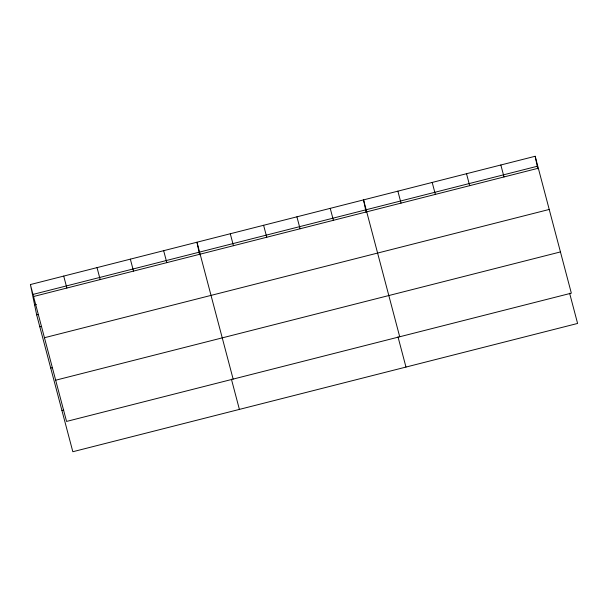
<?xml version="1.0" encoding="UTF-8"?>
<svg xmlns="http://www.w3.org/2000/svg" width="608" height="608" viewBox="0 0 608 608"><rect width="100%" height="100%" fill="white"/><g stroke="black" fill="none" stroke-linecap="round" stroke-linejoin="round"><path stroke-width="0.91" d="M30.4 284.552L535.169 156.271L571.338 293.155L66.561 421.428L30.4 284.552L36.662 314.845L72.831 451.729L577.6 323.448L569.612 293.216M32.467 294.553L537.236 166.273M33.554 296.506L538.331 168.226M34.595 304.851L36.396 304.395M36.662 314.845L38.464 314.389M39.824 326.8L41.618 326.344M44.452 337.729L549.222 209.448M50.715 368.022L52.516 367.566M55.67 380.205L560.447 251.925M61.932 410.499L63.734 410.043M500.848 164.996L504.009 176.951M466.526 173.721L469.68 185.676M432.197 182.446L435.358 194.393M397.875 191.163L401.029 203.118M399.714 336.764L363.554 199.888L366.153 212.466M397.989 336.832L405.977 367.065M330.235 208.354L333.389 220.309M296.917 216.82L300.078 228.775M263.606 225.287L266.76 237.242M230.288 233.753L233.449 245.708M233.138 379.096L196.977 242.22L199.576 254.798M231.412 379.164L239.4 409.397M163.658 250.686L166.82 262.641M130.348 259.152L133.502 271.107M97.029 267.619L100.191 279.574M63.718 276.085L66.872 288.04M535.169 156.271L537.768 168.849"/></g></svg>
